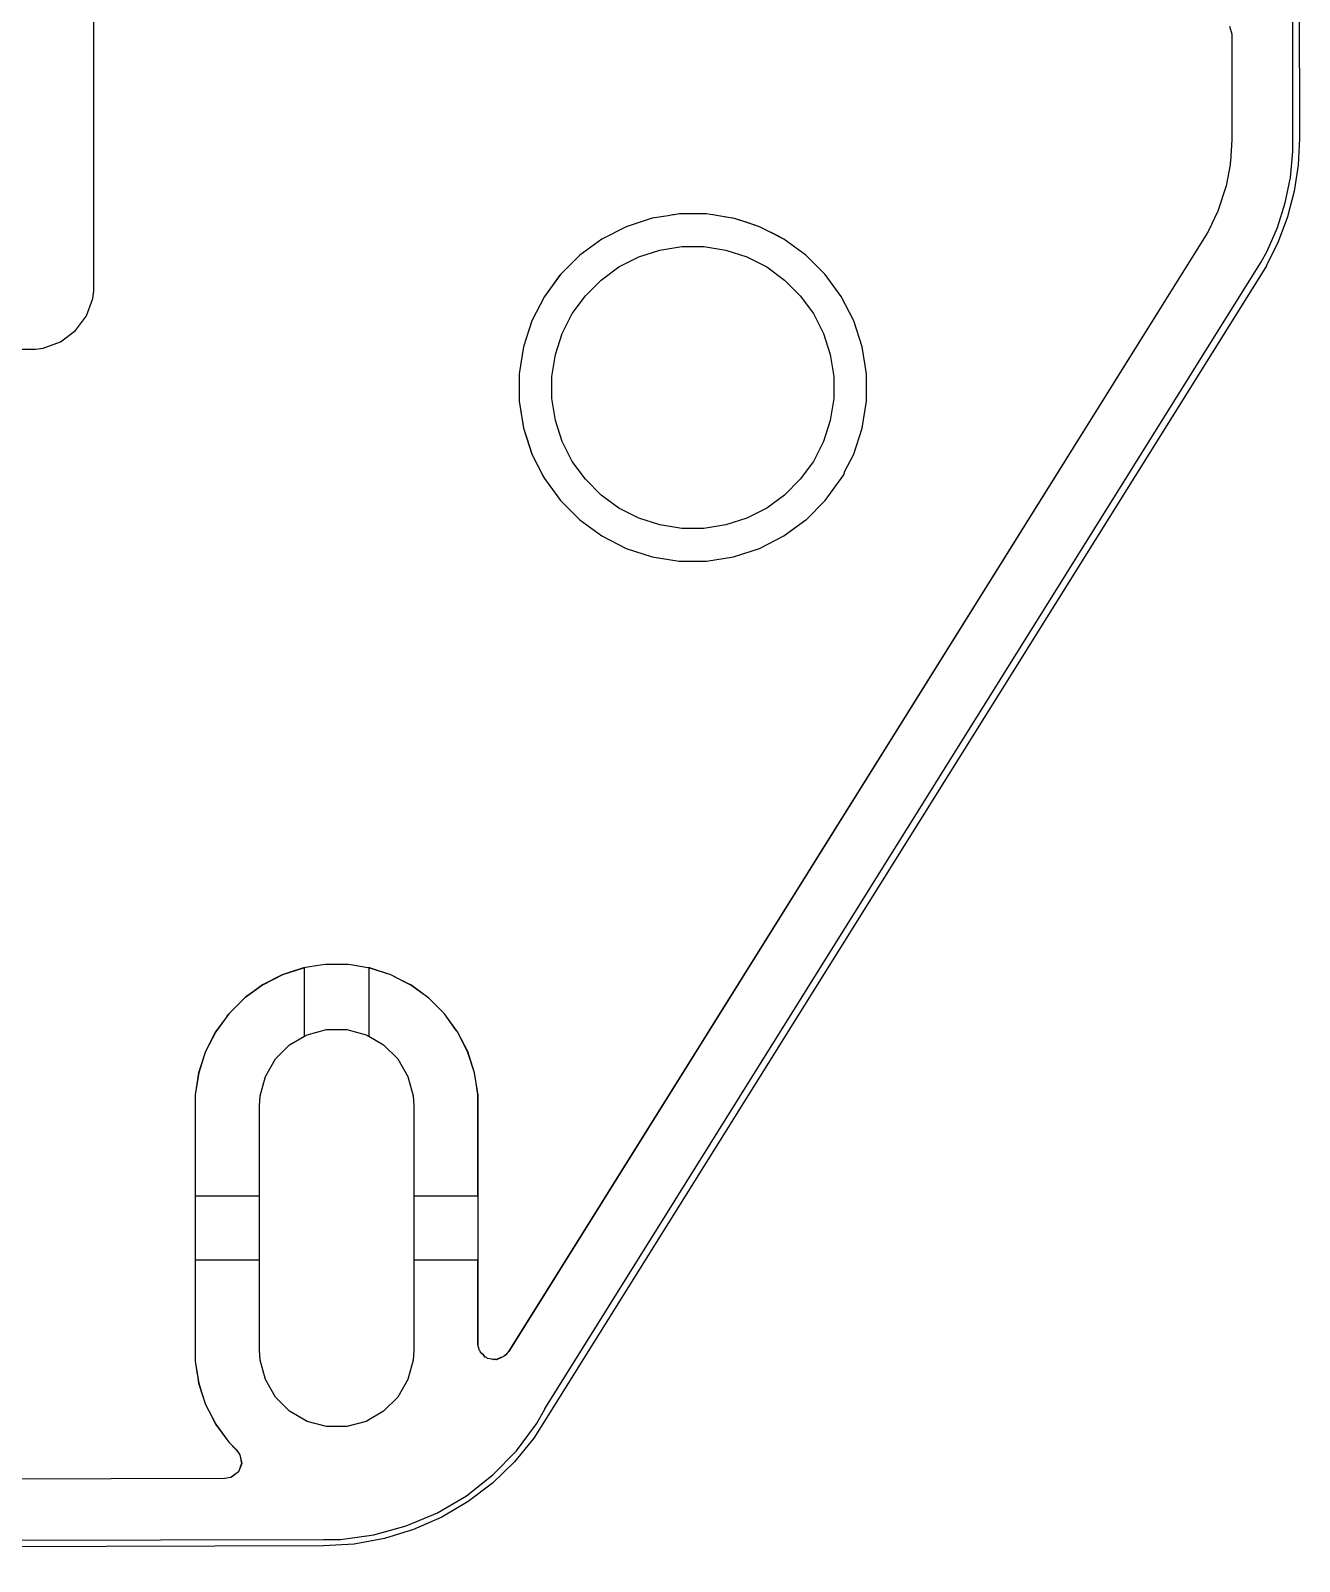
# Model space of a CAD drawing. Header units: millimetres. Extents: x 87.1 to 142.6, y -85.7 to -60.8.
# Drawn here: x 132.75 to 142.62, y -85.73 to -73.82 of the extents above; entities that cross this region are included whole.
import ezdxf

# ---------------------------------------------------------------- set-up
doc = ezdxf.new("R2010")
doc.units = ezdxf.units.MM
for name, color, linetype, true_color in [('B.Cu', 153, 'CONTINUOUS', 0x4d7fc4), ('B.Mask', 4, 'CONTINUOUS', 0x02ffee), ('Edge.Cuts', 254, 'CONTINUOUS', 0xd0d2cd), ('F.Cu', 13, 'CONTINUOUS', 0xc83434), ('F.Mask', 201, 'CONTINUOUS', 0xd864ff)]:
    doc.layers.add(name, color=color, linetype=linetype, true_color=true_color)

msp = doc.modelspace()

# ---------------------------------------------------------------- linework, layer by layer
at = {"layer": 'B.Cu', "linetype": 'CONTINUOUS'}
for p, q in [((142.07583, -73.78812), (142.093193, -73.851224)), ((142.093193, -73.851224), (142.094262, -74.598476)), ((142.093987, -74.6703), (142.083238, -74.842877)), ((142.094169, -74.666371), (142.093987, -74.6703)), ((142.09429, -74.662403), (142.094169, -74.666371)), ((142.094262, -74.598476), (142.094348, -74.658446)), ((142.094348, -74.658446), (142.09429, -74.662403)), ((142.08027, -74.866345), (142.048815, -75.030371)), ((142.08151, -74.858546), (142.08027, -74.866345)), ((142.082499, -74.850724), (142.08151, -74.858546)), ((142.083238, -74.842877), (142.082499, -74.850724)), ((142.047084, -75.038063), (142.045117, -75.045669)), ((142.048815, -75.030371), (142.047084, -75.038063)), ((142.042899, -75.053245), (141.990877, -75.211959)), ((142.045117, -75.045669), (142.042899, -75.053245)), ((137.707654, -75.263129), (137.583763, -75.282752)), ((137.745042, -75.257208), (137.707654, -75.263129)), ((137.754776, -75.255666), (137.745042, -75.257208)), ((137.793709, -75.2495), (137.754776, -75.255666)), ((137.793713, -75.2495), (137.793709, -75.2495)), ((138.006287, -75.2495), (137.793713, -75.2495)), ((138.00629, -75.2495), (138.006287, -75.2495)), ((138.035489, -75.254124), (138.00629, -75.2495)), ((138.054957, -75.257208), (138.035489, -75.254124)), ((138.206599, -75.281226), (138.054957, -75.257208)), ((141.982097, -75.233916), (141.912261, -75.38073)), ((141.985254, -75.226695), (141.982097, -75.233916)), ((141.988179, -75.219381), (141.985254, -75.226695)), ((141.990877, -75.211959), (141.988179, -75.219381)), ((137.381582, -75.348445), (137.192182, -75.444949)), ((137.583763, -75.282752), (137.381582, -75.348445)), ((138.211362, -75.2816), (138.206599, -75.281226)), ((138.220552, -75.28377), (138.211362, -75.2816)), ((138.225074, -75.285623), (138.220552, -75.28377)), ((138.311269, -75.31363), (138.225074, -75.285623)), ((138.418412, -75.348443), (138.311269, -75.31363)), ((138.418413, -75.348443), (138.418412, -75.348443)), ((138.418414, -75.348444), (138.418413, -75.348443)), ((138.44024, -75.359565), (138.418414, -75.348444)), ((138.440245, -75.359567), (138.44024, -75.359565)), ((138.512447, -75.396356), (138.440245, -75.359567)), ((138.60782, -75.444951), (138.512447, -75.396356)), ((141.905639, -75.393239), (141.902059, -75.399353)), ((141.909032, -75.387046), (141.905639, -75.393239)), ((141.912261, -75.38073), (141.909032, -75.387046)), ((141.902059, -75.399353), (136.466611, -84.100701)), ((137.192182, -75.444949), (137.02021, -75.569892)), ((138.779786, -75.56989), (138.60782, -75.444951)), ((137.02021, -75.569892), (136.869892, -75.72021)), ((138.779788, -75.569892), (138.779786, -75.56989)), ((138.930112, -75.720216), (138.779788, -75.569892)), ((136.869892, -75.72021), (136.744949, -75.892182)), ((139.0547, -75.891699), (138.930112, -75.720216)), ((136.744949, -75.892182), (136.648445, -76.08158)), ((139.054702, -75.891703), (139.0547, -75.891699)), ((139.055048, -75.892179), (139.054702, -75.891703)), ((139.055049, -75.892181), (139.055048, -75.892179)), ((139.055051, -75.892184), (139.055049, -75.892181)), ((139.151557, -76.081588), (139.055051, -75.892184)), ((136.648445, -76.08158), (136.582752, -76.283759)), ((139.217246, -76.283757), (139.151557, -76.081588)), ((136.582752, -76.283759), (136.5495, -76.493707)), ((139.2505, -76.493713), (139.217246, -76.283757)), ((136.5495, -76.493707), (136.5495, -76.706291)), ((139.2505, -76.706287), (139.2505, -76.493713)), ((136.5495, -76.706291), (136.582752, -76.916239)), ((139.217246, -76.916243), (139.2505, -76.706287)), ((136.582752, -76.916239), (136.648445, -77.118418)), ((139.151557, -77.118412), (139.217246, -76.916243)), ((136.648445, -77.118418), (136.741532, -77.301111)), ((139.08373, -77.251529), (139.151557, -77.118412)), ((136.741532, -77.301111), (136.744951, -77.30782)), ((139.055053, -77.30781), (139.075445, -77.279744)), ((139.075445, -77.279744), (139.08373, -77.251529)), ((136.744951, -77.30782), (136.86989, -77.479786)), ((138.930109, -77.479786), (139.055048, -77.30782)), ((139.055047, -77.30782), (139.055051, -77.307816)), ((139.055048, -77.30782), (139.055047, -77.30782)), ((139.055051, -77.307816), (139.055053, -77.30781)), ((136.86989, -77.479786), (136.869892, -77.479788)), ((136.869892, -77.479788), (137.020216, -77.630112)), ((138.780605, -77.62929), (138.930104, -77.479792)), ((138.930104, -77.479792), (138.930106, -77.479788)), ((138.930106, -77.479788), (138.930109, -77.479786)), ((137.020216, -77.630112), (137.192169, -77.755042)), ((138.629789, -77.739086), (138.779786, -77.630109)), ((138.779786, -77.630108), (138.779844, -77.630066)), ((138.779786, -77.630109), (138.779786, -77.630108)), ((138.779844, -77.630066), (138.780605, -77.62929)), ((137.192169, -77.755042), (137.192177, -77.755047)), ((137.192177, -77.755047), (137.192179, -77.755048)), ((137.192179, -77.755048), (137.192181, -77.755049)), ((137.192181, -77.755049), (137.192182, -77.75505)), ((137.192182, -77.75505), (137.1922, -77.75506)), ((137.1922, -77.75506), (137.192442, -77.755182)), ((137.192442, -77.755182), (137.381588, -77.851557)), ((138.418412, -77.851557), (138.607816, -77.755051)), ((138.607816, -77.755051), (138.629789, -77.739086)), ((137.381588, -77.851557), (137.583757, -77.917246)), ((138.216243, -77.917246), (138.418412, -77.851557)), ((137.583757, -77.917246), (137.793713, -77.9505)), ((137.793713, -77.9505), (137.793714, -77.9505)), ((137.793714, -77.9505), (138.006286, -77.9505)), ((138.006286, -77.9505), (138.006287, -77.9505)), ((138.006287, -77.9505), (138.216243, -77.917246)), ((134.705744, -81.17059), (134.551471, -81.249197)), ((134.870393, -81.117092), (134.705744, -81.17059)), ((134.870406, -81.117088), (134.870393, -81.117092)), ((134.87041, -81.117087), (134.870406, -81.117088)), ((134.870418, -81.117085), (134.87041, -81.117087)), ((134.870422, -81.117084), (134.870418, -81.117085)), ((134.870429, -81.117083), (134.870422, -81.117084)), ((134.877998, -81.115884), (134.870429, -81.117083)), ((134.877999, -81.115884), (134.877998, -81.115884)), ((134.878, -81.115884), (134.877999, -81.115884)), ((134.878, -81.647444), (134.878, -81.115884)), ((135.385581, -81.117085), (135.378, -81.115884)), ((135.378, -81.115884), (135.378, -81.647444)), ((135.385589, -81.117087), (135.385581, -81.117085)), ((135.385599, -81.11709), (135.385589, -81.117087)), ((135.385605, -81.117092), (135.385599, -81.11709)), ((135.550254, -81.17059), (135.385605, -81.117092)), ((135.550257, -81.170591), (135.550254, -81.17059)), ((135.704524, -81.249195), (135.550257, -81.170591)), ((134.411402, -81.350961), (134.288961, -81.473402)), ((134.551471, -81.249197), (134.411402, -81.350961)), ((135.704526, -81.249196), (135.704524, -81.249195)), ((135.704527, -81.249197), (135.704526, -81.249196)), ((135.844596, -81.350961), (135.704527, -81.249197)), ((135.967037, -81.473402), (135.844596, -81.350961)), ((134.288961, -81.473402), (134.187197, -81.613471)), ((136.062264, -81.604474), (135.967037, -81.473402)), ((134.187195, -81.613475), (134.108591, -81.767742)), ((134.187197, -81.613471), (134.187195, -81.613475)), ((134.762743, -81.713988), (134.878, -81.647444)), ((135.378, -81.647444), (135.493257, -81.713988)), ((136.068804, -81.613475), (136.062264, -81.604474)), ((136.147408, -81.767742), (136.068804, -81.613475)), ((134.101229, -81.7904), (134.055084, -81.932414)), ((134.108591, -81.767742), (134.101229, -81.7904)), ((134.573672, -81.96039), (134.651988, -81.824743)), ((134.651988, -81.824743), (134.762743, -81.713988)), ((135.493257, -81.713988), (135.604012, -81.824743)), ((135.604012, -81.824743), (135.682328, -81.96039)), ((136.200914, -81.932415), (136.147408, -81.767742)), ((134.055084, -81.932414), (134.028, -82.103423)), ((136.21083, -81.995023), (136.200914, -81.932415)), ((134.533133, -82.111684), (134.573672, -81.96039)), ((135.682328, -81.96039), (135.722867, -82.111684)), ((136.228, -82.103428), (136.21083, -81.995023)), ((134.028, -82.103423), (134.028, -82.103428)), ((134.028, -82.103428), (134.028, -82.89)), ((134.528, -82.19), (134.533133, -82.111684)), ((135.722867, -82.111684), (135.728, -82.19)), ((136.228, -82.89), (136.228, -82.103428)), ((134.528, -82.89), (134.528, -82.19)), ((135.728, -82.19), (135.728, -82.89)), ((134.028, -82.89), (134.528, -82.89)), ((135.728, -82.89), (136.228, -82.89)), ((134.528, -83.39), (134.028, -83.39)), ((134.028, -83.39), (134.028, -84.176575)), ((134.528, -84.09), (134.528, -83.39)), ((136.228, -83.39), (135.728, -83.39)), ((135.728, -83.39), (135.728, -84.09)), ((136.228, -84.040856), (136.228, -83.39)), ((134.533133, -84.168316), (134.528, -84.09)), ((135.728, -84.09), (135.722867, -84.168316)), ((136.229307, -84.058811), (136.228, -84.040856)), ((136.229337, -84.059016), (136.229307, -84.058811)), ((136.239365, -84.092855), (136.229337, -84.059016)), ((136.244517, -84.09877), (136.239365, -84.092855)), ((134.028, -84.176575), (134.055084, -84.347584)), ((134.573672, -84.31961), (134.533133, -84.168316)), ((135.722867, -84.168316), (135.682328, -84.31961)), ((136.248595, -84.10945), (136.244517, -84.09877)), ((136.249559, -84.110908), (136.248595, -84.10945)), ((136.270437, -84.128532), (136.249559, -84.110908)), ((136.285253, -84.145544), (136.270437, -84.128532)), ((136.293395, -84.147912), (136.285253, -84.145544)), ((136.302934, -84.155965), (136.293395, -84.147912)), ((136.335872, -84.16027), (136.302934, -84.155965)), ((136.352341, -84.165061), (136.335872, -84.16027)), ((136.358519, -84.16323), (136.352341, -84.165061)), ((136.372214, -84.16502), (136.358519, -84.16323)), ((136.40546, -84.149318), (136.372214, -84.16502)), ((136.419331, -84.145208), (136.40546, -84.149318)), ((136.422879, -84.141092), (136.419331, -84.145208)), ((136.435392, -84.135183), (136.422879, -84.141092)), ((136.443842, -84.127668), (136.435392, -84.135183)), ((136.466611, -84.100701), (136.443842, -84.127668)), ((134.651988, -84.455257), (134.573672, -84.31961)), ((135.682328, -84.31961), (135.604012, -84.455257)), ((134.055084, -84.347584), (134.080579, -84.426046)), ((134.080579, -84.426046), (134.108591, -84.512257)), ((134.108591, -84.512257), (134.187195, -84.666524)), ((134.762743, -84.566012), (134.651988, -84.455257)), ((134.89839, -84.644328), (134.762743, -84.566012)), ((135.493257, -84.566012), (135.35761, -84.644328)), ((135.604012, -84.455257), (135.493257, -84.566012)), ((134.187195, -84.666524), (134.187197, -84.666527)), ((134.187197, -84.666527), (134.288961, -84.806596)), ((135.049684, -84.684867), (134.89839, -84.644328)), ((135.206316, -84.684867), (135.049684, -84.684867)), ((135.35761, -84.644328), (135.206316, -84.684867)), ((134.288961, -84.806596), (134.348025, -84.86566)), ((134.348025, -84.86566), (134.362906, -84.885538)), ((134.362906, -84.885538), (134.369174, -84.89391)), ((134.369174, -84.89391), (134.374595, -84.903837)), ((134.374595, -84.903837), (134.389449, -84.97211)), ((134.365035, -85.037575), (134.309103, -85.079448)), ((134.389449, -84.97211), (134.365035, -85.037575)), ((134.258796, -85.089986), (123.072322, -85.118775)), ((134.301807, -85.082169), (134.258796, -85.089986)), ((134.309095, -85.079451), (134.301807, -85.082169)), ((134.309103, -85.079448), (134.309095, -85.079451))]:
    msp.add_line(p, q, dxfattribs=at)
at = {"layer": 'B.Mask', "linetype": 'CONTINUOUS'}
for p, q in [((137.64321, -75.530393), (137.813695, -75.503391)), ((137.813695, -75.503391), (137.986305, -75.503391)), ((137.986305, -75.503391), (138.15679, -75.530393)), ((137.325252, -75.662096), (137.479048, -75.583733)), ((137.479048, -75.583733), (137.64321, -75.530393)), ((138.15679, -75.530393), (138.320952, -75.583733)), ((138.320952, -75.583733), (138.474748, -75.662096)), ((137.185607, -75.763553), (137.325252, -75.662096)), ((138.474748, -75.662096), (138.614393, -75.763553)), ((137.063553, -75.885607), (137.185607, -75.763553)), ((138.614393, -75.763553), (138.736447, -75.885607)), ((136.962096, -76.025252), (137.063553, -75.885607)), ((138.736447, -75.885607), (138.837904, -76.025252)), ((136.883733, -76.179048), (136.962096, -76.025252)), ((138.837904, -76.025252), (138.916267, -76.179048)), ((136.830393, -76.34321), (136.883733, -76.179048)), ((138.916267, -76.179048), (138.969607, -76.34321)), ((136.803391, -76.513695), (136.830393, -76.34321)), ((138.969607, -76.34321), (138.996609, -76.513695)), ((136.803391, -76.686305), (136.803391, -76.513695)), ((138.996609, -76.513695), (138.996609, -76.686305)), ((136.830393, -76.85679), (136.803391, -76.686305)), ((138.996609, -76.686305), (138.969607, -76.85679)), ((136.883733, -77.020952), (136.830393, -76.85679)), ((138.969607, -76.85679), (138.916267, -77.020952)), ((136.962096, -77.174748), (136.883733, -77.020952)), ((138.916267, -77.020952), (138.837904, -77.174748)), ((137.063553, -77.314393), (136.962096, -77.174748)), ((138.837904, -77.174748), (138.736447, -77.314393)), ((137.185607, -77.436447), (137.063553, -77.314393)), ((138.736447, -77.314393), (138.614393, -77.436447)), ((137.325252, -77.537904), (137.185607, -77.436447)), ((137.479048, -77.616267), (137.325252, -77.537904)), ((138.474748, -77.537904), (138.320952, -77.616267)), ((138.614393, -77.436447), (138.474748, -77.537904)), ((137.64321, -77.669607), (137.479048, -77.616267)), ((138.320952, -77.616267), (138.15679, -77.669607)), ((137.813695, -77.696609), (137.64321, -77.669607)), ((137.986305, -77.696609), (137.813695, -77.696609)), ((138.15679, -77.669607), (137.986305, -77.696609)), ((134.762743, -81.713988), (134.89839, -81.635672)), ((134.89839, -81.635672), (135.049684, -81.595133)), ((135.049684, -81.595133), (135.206316, -81.595133)), ((135.206316, -81.595133), (135.35761, -81.635672)), ((135.35761, -81.635672), (135.493257, -81.713988)), ((134.573672, -81.96039), (134.651988, -81.824743)), ((134.651988, -81.824743), (134.762743, -81.713988)), ((135.493257, -81.713988), (135.604012, -81.824743)), ((135.604012, -81.824743), (135.682328, -81.96039)), ((134.533133, -82.111684), (134.573672, -81.96039)), ((135.682328, -81.96039), (135.722867, -82.111684)), ((134.528, -82.19), (134.533133, -82.111684)), ((135.722867, -82.111684), (135.728, -82.19)), ((134.528, -84.09), (134.528, -82.19)), ((135.728, -82.19), (135.728, -84.09)), ((134.533133, -84.168316), (134.528, -84.09)), ((135.728, -84.09), (135.722867, -84.168316)), ((134.573672, -84.31961), (134.533133, -84.168316)), ((135.722867, -84.168316), (135.682328, -84.31961)), ((134.651988, -84.455257), (134.573672, -84.31961)), ((135.682328, -84.31961), (135.604012, -84.455257)), ((134.762743, -84.566012), (134.651988, -84.455257)), ((134.89839, -84.644328), (134.762743, -84.566012)), ((135.493257, -84.566012), (135.35761, -84.644328)), ((135.604012, -84.455257), (135.493257, -84.566012)), ((135.049684, -84.684867), (134.89839, -84.644328)), ((135.206316, -84.684867), (135.049684, -84.684867)), ((135.35761, -84.644328), (135.206316, -84.684867))]:
    msp.add_line(p, q, dxfattribs=at)
at = {"layer": 'Edge.Cuts', "linetype": 'CONTINUOUS'}
for p, q in [((142.569856, -74.663692), (142.551428, -61.774053)), ((142.601428, -61.773981), (142.619856, -74.66362)), ((142.569976, -74.764317), (142.569856, -74.663692)), ((142.619856, -74.66362), (142.609664, -74.869448)), ((142.549808, -74.964553), (142.569976, -74.764317)), ((142.609664, -74.869448), (142.578606, -75.073174)), ((142.509394, -75.161703), (142.549808, -74.964553)), ((142.578606, -75.073174), (142.527002, -75.272688)), ((142.44915, -75.353725), (142.509394, -75.161703)), ((142.527002, -75.272688), (142.455387, -75.465925)), ((142.369703, -75.538629), (142.44915, -75.353725)), ((142.455387, -75.465925), (142.364503, -75.650882)), ((136.748167, -84.547488), (142.321117, -75.626021)), ((142.321117, -75.626021), (142.369703, -75.538629)), ((142.363859, -75.651974), (136.790573, -84.573978)), ((142.364147, -75.651212), (142.363859, -75.651974)), ((142.364503, -75.650882), (142.364147, -75.651212)), ((136.683854, -84.6632), (136.747522, -84.548581)), ((136.747522, -84.548581), (136.747878, -84.548249)), ((136.747878, -84.548249), (136.748167, -84.547488)), ((136.527216, -84.873507), (136.683854, -84.6632)), ((136.790417, -84.574143), (136.663218, -84.774124)), ((136.790573, -84.573978), (136.790417, -84.574143)), ((136.663218, -84.774124), (136.512444, -84.958916)), ((136.34415, -85.06126), (136.527216, -84.873507)), ((136.512444, -84.958916), (136.340988, -85.124699)), ((136.137871, -85.223166), (136.34415, -85.06126)), ((136.340988, -85.124699), (136.151228, -85.269172)), ((135.911999, -85.35638), (136.137871, -85.223166)), ((136.151228, -85.269172), (135.945798, -85.39033)), ((135.670499, -85.458566), (135.911999, -85.35638)), ((135.945798, -85.39033), (135.727547, -85.486494)), ((135.417609, -85.52793), (135.670499, -85.458566)), ((135.727547, -85.486494), (135.499502, -85.556328)), ((88.17531, -85.684087), (135.026654, -85.563513)), ((135.026782, -85.613513), (88.184953, -85.734062)), ((135.026654, -85.563513), (135.026655, -85.563513)), ((135.026655, -85.563513), (135.157769, -85.563254)), ((135.264829, -85.598865), (135.026782, -85.613512)), ((135.026782, -85.613512), (135.026782, -85.613513)), ((135.157769, -85.563254), (135.417609, -85.52793)), ((135.499502, -85.556328), (135.264829, -85.598865))]:
    msp.add_line(p, q, dxfattribs=at)
at = {"layer": 'F.Cu', "linetype": 'CONTINUOUS'}
for p, q in [((133.2385, -75.847873), (133.238499, -72.92737)), ((142.075838, -73.788673), (142.093194, -73.851766)), ((142.093194, -73.851766), (142.094262, -74.598476)), ((142.093987, -74.6703), (142.083238, -74.842877)), ((142.094169, -74.666371), (142.093987, -74.6703)), ((142.09429, -74.662403), (142.094169, -74.666371)), ((142.094262, -74.598476), (142.094348, -74.658446)), ((142.094348, -74.658446), (142.09429, -74.662403)), ((142.08027, -74.866345), (142.048815, -75.030371)), ((142.08151, -74.858546), (142.08027, -74.866345)), ((142.082499, -74.850724), (142.08151, -74.858546)), ((142.083238, -74.842877), (142.082499, -74.850724)), ((142.047084, -75.038063), (142.045117, -75.045669)), ((142.048815, -75.030371), (142.047084, -75.038063)), ((142.042899, -75.053245), (141.990877, -75.211959)), ((142.045117, -75.045669), (142.042899, -75.053245)), ((137.707654, -75.263129), (137.583763, -75.282752)), ((137.745042, -75.257208), (137.707654, -75.263129)), ((137.754776, -75.255666), (137.745042, -75.257208)), ((137.793709, -75.2495), (137.754776, -75.255666)), ((137.793713, -75.2495), (137.793709, -75.2495)), ((138.006287, -75.2495), (137.793713, -75.2495)), ((138.00629, -75.2495), (138.006287, -75.2495)), ((138.035489, -75.254124), (138.00629, -75.2495)), ((138.054957, -75.257208), (138.035489, -75.254124)), ((138.159076, -75.273699), (138.054957, -75.257208)), ((138.206599, -75.281226), (138.159076, -75.273699)), ((141.982097, -75.233916), (141.912261, -75.38073)), ((141.985254, -75.226695), (141.982097, -75.233916)), ((141.988179, -75.219381), (141.985254, -75.226695)), ((141.990877, -75.211959), (141.988179, -75.219381)), ((137.381582, -75.348445), (137.192182, -75.444949)), ((137.583763, -75.282752), (137.381582, -75.348445)), ((138.211362, -75.2816), (138.206599, -75.281226)), ((138.220552, -75.28377), (138.211362, -75.2816)), ((138.225074, -75.285623), (138.220552, -75.28377)), ((138.32155, -75.31697), (138.225074, -75.285623)), ((138.418412, -75.348443), (138.32155, -75.31697)), ((138.418413, -75.348443), (138.418412, -75.348443)), ((138.418414, -75.348444), (138.418413, -75.348443)), ((138.44024, -75.359565), (138.418414, -75.348444)), ((138.440245, -75.359567), (138.44024, -75.359565)), ((138.560468, -75.420824), (138.440245, -75.359567)), ((141.905639, -75.393239), (141.902059, -75.399353)), ((141.909032, -75.387046), (141.905639, -75.393239)), ((141.912261, -75.38073), (141.909032, -75.387046)), ((141.902059, -75.399353), (136.467111, -84.0999)), ((137.192182, -75.444949), (137.02021, -75.569892)), ((138.60782, -75.444951), (138.560468, -75.420824)), ((138.779786, -75.56989), (138.60782, -75.444951)), ((137.02021, -75.569892), (136.869892, -75.72021)), ((138.779788, -75.569892), (138.779786, -75.56989)), ((138.930112, -75.720216), (138.779788, -75.569892)), ((136.863725, -75.728698), (136.74795, -75.888052)), ((136.869892, -75.72021), (136.863725, -75.728698)), ((139.0547, -75.891699), (138.930112, -75.720216)), ((133.232091, -75.907483), (133.2385, -75.847873)), ((133.181796, -76.042331), (133.232091, -75.907483)), ((136.744949, -75.892182), (136.648445, -76.08158)), ((136.74795, -75.888052), (136.744949, -75.892182)), ((139.054702, -75.891703), (139.0547, -75.891699)), ((139.055048, -75.892179), (139.054702, -75.891703)), ((139.055049, -75.892181), (139.055048, -75.892179)), ((139.055051, -75.892184), (139.055049, -75.892181)), ((139.151557, -76.081588), (139.055051, -75.892184)), ((133.095546, -76.157546), (133.181796, -76.042331)), ((136.648445, -76.08158), (136.582752, -76.283759)), ((139.217246, -76.283757), (139.151557, -76.081588)), ((132.980331, -76.243796), (133.095546, -76.157546)), ((131.570127, -76.3005), (132.785872, -76.300499)), ((132.785872, -76.300499), (132.845483, -76.294091)), ((132.845483, -76.294091), (132.980331, -76.243796)), ((136.582752, -76.283759), (136.5495, -76.493707)), ((139.2505, -76.493713), (139.217246, -76.283757)), ((136.5495, -76.493707), (136.5495, -76.706291)), ((139.2505, -76.706287), (139.2505, -76.493713)), ((136.5495, -76.706291), (136.582289, -76.913314)), ((139.217246, -76.916243), (139.2505, -76.706287)), ((136.582289, -76.913314), (136.582752, -76.916236)), ((136.582752, -76.916236), (136.582753, -76.916239)), ((136.582753, -76.916239), (136.582754, -76.916243)), ((136.582754, -76.916243), (136.608231, -76.994654)), ((139.151557, -77.118412), (139.217246, -76.916243)), ((136.608231, -76.994654), (136.647279, -77.114832)), ((136.647279, -77.114832), (136.647854, -77.1166)), ((136.647854, -77.1166), (136.648443, -77.118412)), ((136.648443, -77.118412), (136.648445, -77.118416)), ((136.648445, -77.118416), (136.730645, -77.279744)), ((139.08373, -77.251529), (139.151557, -77.118412)), ((136.730645, -77.279744), (136.744951, -77.30782)), ((139.055053, -77.30781), (139.075445, -77.279744)), ((139.075445, -77.279744), (139.08373, -77.251529)), ((136.744951, -77.30782), (136.86989, -77.479786)), ((138.930109, -77.479786), (139.055048, -77.30782)), ((139.055047, -77.30782), (139.055051, -77.307816)), ((139.055048, -77.30782), (139.055047, -77.30782)), ((139.055051, -77.307816), (139.055053, -77.30781)), ((136.86989, -77.479786), (136.869892, -77.479788)), ((136.869892, -77.479788), (137.020216, -77.630112)), ((138.780605, -77.62929), (138.930104, -77.479792)), ((138.930104, -77.479792), (138.930106, -77.479788)), ((138.930106, -77.479788), (138.930109, -77.479786)), ((137.020216, -77.630112), (137.192169, -77.755042)), ((138.666036, -77.712752), (138.779786, -77.630109)), ((138.779786, -77.630109), (138.779788, -77.630106)), ((138.779788, -77.630106), (138.779792, -77.630104)), ((138.779792, -77.630104), (138.779798, -77.630097)), ((138.779798, -77.630097), (138.779848, -77.630062)), ((138.779848, -77.630062), (138.780605, -77.62929)), ((137.192169, -77.755042), (137.192177, -77.755047)), ((137.192177, -77.755047), (137.192179, -77.755048)), ((137.192179, -77.755048), (137.192181, -77.755049)), ((137.192181, -77.755049), (137.192182, -77.75505)), ((137.192182, -77.75505), (137.1922, -77.75506)), ((137.1922, -77.75506), (137.192442, -77.755182)), ((137.192442, -77.755182), (137.381588, -77.851557)), ((138.418412, -77.851557), (138.607816, -77.755051)), ((138.607816, -77.755051), (138.666036, -77.712752)), ((137.381588, -77.851557), (137.583757, -77.917246)), ((138.216243, -77.917246), (138.418412, -77.851557)), ((137.583757, -77.917246), (137.793713, -77.9505)), ((137.793713, -77.9505), (137.793714, -77.9505)), ((137.793714, -77.9505), (138.006286, -77.9505)), ((138.006286, -77.9505), (138.006287, -77.9505)), ((138.006287, -77.9505), (138.216243, -77.917246)), ((135.001725, -81.09578), (134.870298, -81.116597)), ((135.001726, -81.095781), (135.001725, -81.09578)), ((135.041388, -81.0895), (135.001726, -81.095781)), ((135.041389, -81.0895), (135.041388, -81.0895)), ((135.214611, -81.0895), (135.041389, -81.0895)), ((135.214614, -81.0895), (135.214611, -81.0895)), ((135.238407, -81.093268), (135.214614, -81.0895)), ((135.254271, -81.095781), (135.238407, -81.093268)), ((135.268199, -81.097987), (135.254271, -81.095781)), ((135.371306, -81.114317), (135.268199, -81.097987)), ((135.371312, -81.114318), (135.371306, -81.114317)), ((135.385698, -81.116597), (135.371312, -81.114318)), ((134.705551, -81.170128), (134.55121, -81.248768)), ((134.705554, -81.170126), (134.705551, -81.170128)), ((134.751069, -81.155338), (134.705554, -81.170126)), ((134.751071, -81.155338), (134.751069, -81.155338)), ((134.869862, -81.116739), (134.751071, -81.155338)), ((134.870271, -81.116604), (134.869862, -81.116739)), ((134.870298, -81.116597), (134.870271, -81.116604)), ((135.385699, -81.116597), (135.385698, -81.116597)), ((135.385701, -81.116598), (135.385699, -81.116597)), ((135.399203, -81.120985), (135.385701, -81.116598)), ((135.399215, -81.120988), (135.399203, -81.120985)), ((135.550449, -81.170128), (135.399215, -81.120988)), ((135.66531, -81.228653), (135.550449, -81.170128)), ((135.704788, -81.248768), (135.66531, -81.228653)), ((134.415562, -81.346094), (134.284094, -81.477562)), ((134.422943, -81.341961), (134.415562, -81.346094)), ((134.480459, -81.300173), (134.422943, -81.341961)), ((134.55121, -81.248768), (134.480459, -81.300173)), ((135.844928, -81.350586), (135.704788, -81.248768)), ((135.967414, -81.473072), (135.844928, -81.350586)), ((134.26806, -81.501324), (134.186768, -81.613211)), ((134.26851, -81.500704), (134.26806, -81.501324)), ((134.279965, -81.484936), (134.26851, -81.500704)), ((134.284094, -81.477562), (134.279965, -81.484936)), ((136.069232, -81.613212), (135.967414, -81.473072)), ((134.186764, -81.613218), (134.108129, -81.767549)), ((134.186765, -81.613215), (134.186764, -81.613218)), ((134.186768, -81.613211), (134.186765, -81.613215)), ((134.762743, -81.713988), (134.89839, -81.635672)), ((134.89839, -81.635672), (135.049684, -81.595133)), ((135.049684, -81.595133), (135.206316, -81.595133)), ((135.206316, -81.595133), (135.35761, -81.635672)), ((135.35761, -81.635672), (135.493257, -81.713988)), ((136.147873, -81.767555), (136.069232, -81.613212)), ((134.108129, -81.767549), (134.054596, -81.932305)), ((134.573672, -81.96039), (134.651988, -81.824743)), ((134.651988, -81.824743), (134.762743, -81.713988)), ((135.493257, -81.713988), (135.604012, -81.824743)), ((135.604012, -81.824743), (135.682328, -81.96039)), ((136.201402, -81.932299), (136.147873, -81.767555)), ((134.054596, -81.932305), (134.0275, -82.103383)), ((136.223952, -82.074677), (136.201402, -81.932299)), ((134.533133, -82.111684), (134.573672, -81.96039)), ((135.682328, -81.96039), (135.722867, -82.111684)), ((134.0275, -82.103383), (134.0275, -84.176614)), ((134.528, -82.19), (134.533133, -82.111684)), ((135.722867, -82.111684), (135.728, -82.19)), ((136.224588, -82.07869), (136.223952, -82.074677)), ((136.2285, -82.103389), (136.224588, -82.07869)), ((136.2285, -84.040055), (136.2285, -82.103389)), ((134.528, -84.09), (134.528, -82.19)), ((135.728, -82.19), (135.728, -84.09)), ((134.533133, -84.168316), (134.528, -84.09)), ((135.728, -84.09), (135.722867, -84.168316)), ((136.229807, -84.05801), (136.2285, -84.040055)), ((136.229837, -84.058215), (136.229807, -84.05801)), ((136.239865, -84.092054), (136.229837, -84.058215)), ((136.245017, -84.097969), (136.239865, -84.092054)), ((134.0275, -84.176614), (134.041317, -84.263849)), ((134.573672, -84.31961), (134.533133, -84.168316)), ((135.722867, -84.168316), (135.682328, -84.31961)), ((136.249095, -84.108649), (136.245017, -84.097969)), ((136.250059, -84.110107), (136.249095, -84.108649)), ((136.270937, -84.127731), (136.250059, -84.110107)), ((136.285753, -84.144743), (136.270937, -84.127731)), ((136.293895, -84.147111), (136.285753, -84.144743)), ((136.303434, -84.155164), (136.293895, -84.147111)), ((136.336372, -84.159469), (136.303434, -84.155164)), ((136.352841, -84.16426), (136.336372, -84.159469)), ((136.359019, -84.162429), (136.352841, -84.16426)), ((136.372714, -84.164219), (136.359019, -84.162429)), ((136.40596, -84.148517), (136.372714, -84.164219)), ((136.419831, -84.144407), (136.40596, -84.148517)), ((136.423379, -84.140291), (136.419831, -84.144407)), ((136.435892, -84.134382), (136.423379, -84.140291)), ((136.438188, -84.13234), (136.435892, -84.134382)), ((136.444342, -84.126867), (136.438188, -84.13234)), ((136.467111, -84.0999), (136.444342, -84.126867)), ((134.041317, -84.263849), (134.044983, -84.286998)), ((134.044983, -84.286998), (134.054598, -84.347701)), ((134.651988, -84.455257), (134.573672, -84.31961)), ((135.682328, -84.31961), (135.604012, -84.455257)), ((134.054598, -84.347701), (134.090859, -84.4593)), ((134.090859, -84.4593), (134.108128, -84.512447)), ((134.108128, -84.512447), (134.125949, -84.547422)), ((134.125949, -84.547422), (134.186768, -84.666788)), ((134.762743, -84.566012), (134.651988, -84.455257)), ((134.89839, -84.644328), (134.762743, -84.566012)), ((135.493257, -84.566012), (135.35761, -84.644328)), ((135.604012, -84.455257), (135.493257, -84.566012)), ((134.186768, -84.666788), (134.288586, -84.806928)), ((135.049684, -84.684867), (134.89839, -84.644328)), ((135.206316, -84.684867), (135.049684, -84.684867)), ((135.35761, -84.644328), (135.206316, -84.684867)), ((134.288586, -84.806928), (134.288588, -84.80693)), ((134.288588, -84.80693), (134.34732, -84.865662)), ((134.34732, -84.865662), (134.366412, -84.891164)), ((134.366412, -84.891164), (134.368469, -84.893912)), ((134.368469, -84.893912), (134.37389, -84.903839)), ((134.37389, -84.903839), (134.388744, -84.972112)), ((134.36433, -85.037577), (134.308398, -85.07945)), ((134.388744, -84.972112), (134.36433, -85.037577)), ((134.258091, -85.089988), (123.073031, -85.118773)), ((134.301102, -85.082171), (134.258091, -85.089988)), ((134.30839, -85.079453), (134.301102, -85.082171)), ((134.308398, -85.07945), (134.30839, -85.079453))]:
    msp.add_line(p, q, dxfattribs=at)
at = {"layer": 'F.Mask', "linetype": 'CONTINUOUS'}
for p, q in [((137.64321, -75.530393), (137.813695, -75.503391)), ((137.813695, -75.503391), (137.986305, -75.503391)), ((137.986305, -75.503391), (138.15679, -75.530393)), ((137.325252, -75.662096), (137.479048, -75.583733)), ((137.479048, -75.583733), (137.64321, -75.530393)), ((138.15679, -75.530393), (138.320952, -75.583733)), ((138.320952, -75.583733), (138.474748, -75.662096)), ((137.185607, -75.763553), (137.325252, -75.662096)), ((138.474748, -75.662096), (138.614393, -75.763553)), ((137.063553, -75.885607), (137.185607, -75.763553)), ((138.614393, -75.763553), (138.736447, -75.885607)), ((136.962096, -76.025252), (137.063553, -75.885607)), ((138.736447, -75.885607), (138.837904, -76.025252)), ((136.883733, -76.179048), (136.962096, -76.025252)), ((138.837904, -76.025252), (138.916267, -76.179048)), ((136.830393, -76.34321), (136.883733, -76.179048)), ((138.916267, -76.179048), (138.969607, -76.34321)), ((136.803391, -76.513695), (136.830393, -76.34321)), ((138.969607, -76.34321), (138.996609, -76.513695)), ((136.803391, -76.686305), (136.803391, -76.513695)), ((138.996609, -76.513695), (138.996609, -76.686305)), ((136.830393, -76.85679), (136.803391, -76.686305)), ((138.996609, -76.686305), (138.969607, -76.85679)), ((136.883733, -77.020952), (136.830393, -76.85679)), ((138.969607, -76.85679), (138.916267, -77.020952)), ((136.962096, -77.174748), (136.883733, -77.020952)), ((138.916267, -77.020952), (138.837904, -77.174748)), ((137.063553, -77.314393), (136.962096, -77.174748)), ((138.837904, -77.174748), (138.736447, -77.314393)), ((137.185607, -77.436447), (137.063553, -77.314393)), ((138.736447, -77.314393), (138.614393, -77.436447)), ((137.325252, -77.537904), (137.185607, -77.436447)), ((137.479048, -77.616267), (137.325252, -77.537904)), ((138.474748, -77.537904), (138.320952, -77.616267)), ((138.614393, -77.436447), (138.474748, -77.537904)), ((137.64321, -77.669607), (137.479048, -77.616267)), ((138.320952, -77.616267), (138.15679, -77.669607)), ((137.813695, -77.696609), (137.64321, -77.669607)), ((137.986305, -77.696609), (137.813695, -77.696609)), ((138.15679, -77.669607), (137.986305, -77.696609)), ((134.762743, -81.713988), (134.89839, -81.635672)), ((134.89839, -81.635672), (135.049684, -81.595133)), ((135.049684, -81.595133), (135.206316, -81.595133)), ((135.206316, -81.595133), (135.35761, -81.635672)), ((135.35761, -81.635672), (135.493257, -81.713988)), ((134.573672, -81.96039), (134.651988, -81.824743)), ((134.651988, -81.824743), (134.762743, -81.713988)), ((135.493257, -81.713988), (135.604012, -81.824743)), ((135.604012, -81.824743), (135.682328, -81.96039)), ((134.533133, -82.111684), (134.573672, -81.96039)), ((135.682328, -81.96039), (135.722867, -82.111684)), ((134.528, -82.19), (134.533133, -82.111684)), ((135.722867, -82.111684), (135.728, -82.19)), ((134.528, -84.09), (134.528, -82.19)), ((135.728, -82.19), (135.728, -84.09)), ((134.533133, -84.168316), (134.528, -84.09)), ((135.728, -84.09), (135.722867, -84.168316)), ((134.573672, -84.31961), (134.533133, -84.168316)), ((135.722867, -84.168316), (135.682328, -84.31961)), ((134.651988, -84.455257), (134.573672, -84.31961)), ((135.682328, -84.31961), (135.604012, -84.455257)), ((134.762743, -84.566012), (134.651988, -84.455257)), ((134.89839, -84.644328), (134.762743, -84.566012)), ((135.493257, -84.566012), (135.35761, -84.644328)), ((135.604012, -84.455257), (135.493257, -84.566012)), ((135.049684, -84.684867), (134.89839, -84.644328)), ((135.206316, -84.684867), (135.049684, -84.684867)), ((135.35761, -84.644328), (135.206316, -84.684867))]:
    msp.add_line(p, q, dxfattribs=at)

doc.saveas('drawing.dxf')
